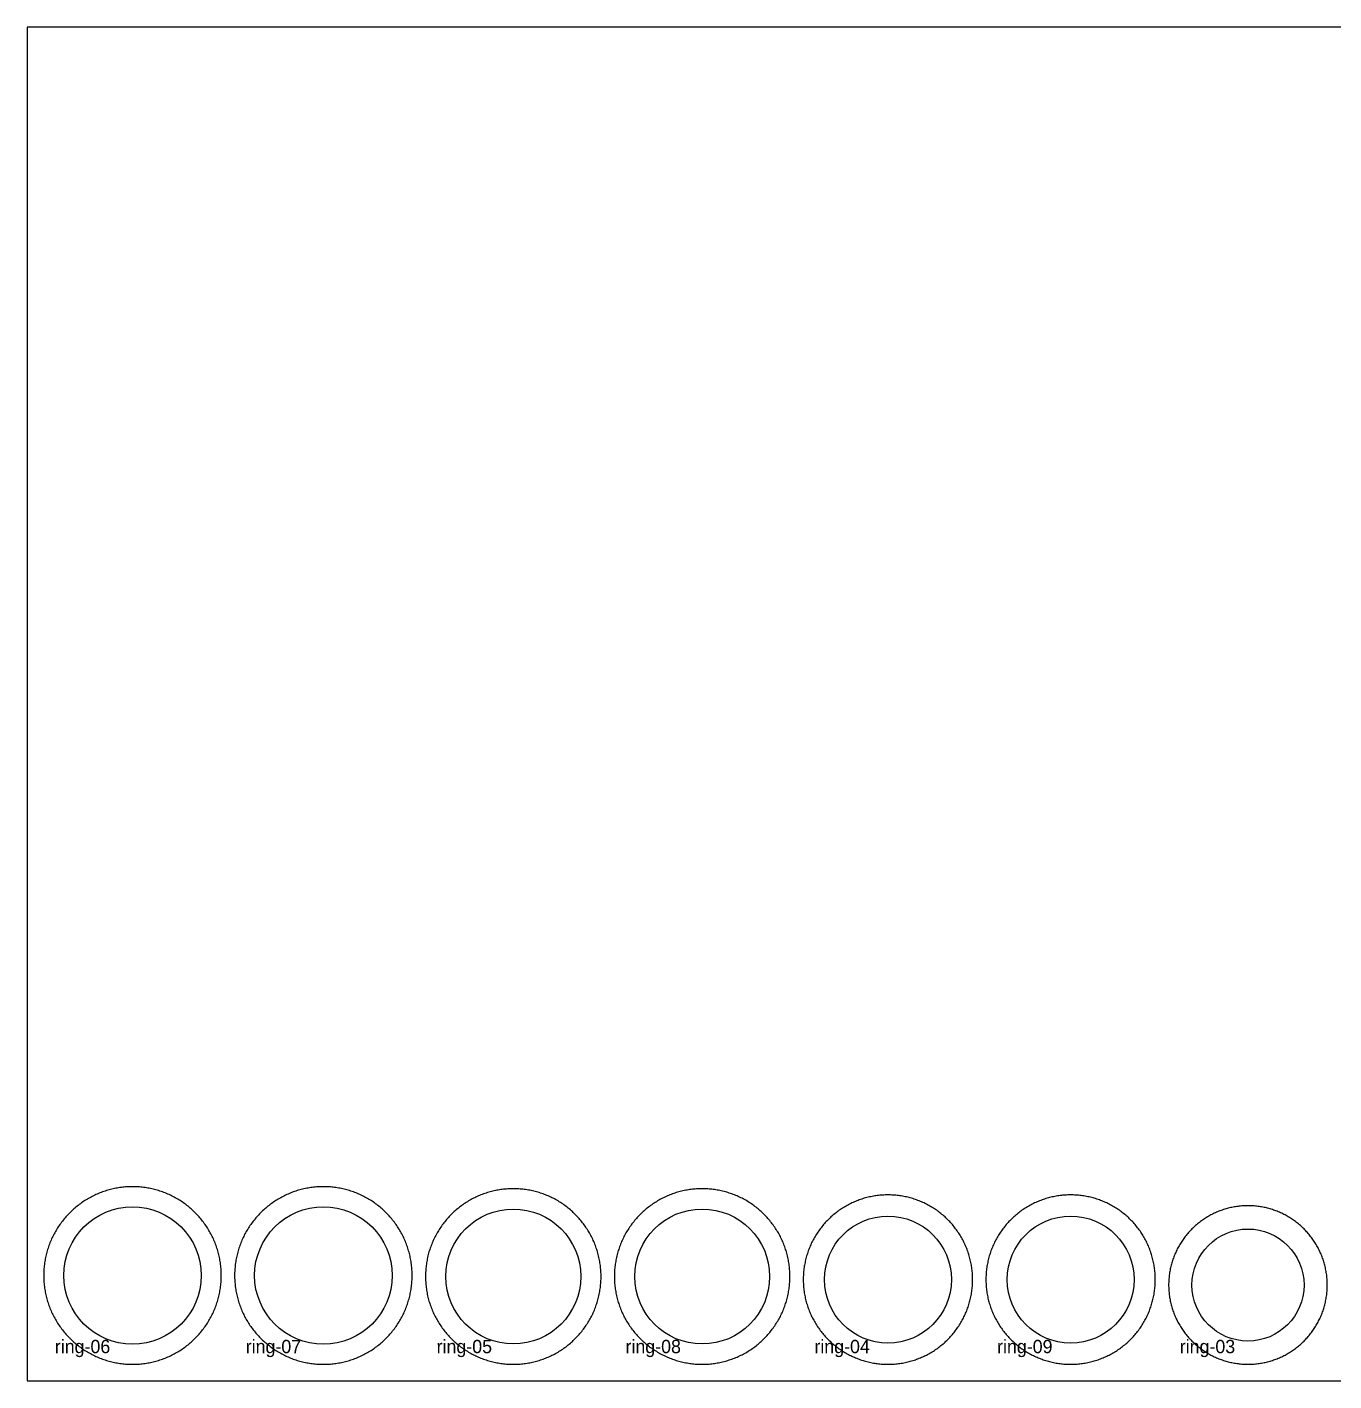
# Model space of a CAD drawing. Header units: millimetres. Extents: x 0 to 2440, y 0 to 1220.
# Drawn here: x 0 to 1178, y 0 to 1220 of the extents above; entities that cross this region are included whole.
import ezdxf

# ---------------------------------------------------------------- set-up
doc = ezdxf.new("R2010")
doc.units = ezdxf.units.MM
doc.layers.add('CUT_INSIDE', color=5, linetype='Continuous')
doc.layers.add('CUT_OUTSIDE', color=1, linetype='Continuous')

msp = doc.modelspace()

# ---------------------------------------------------------------- linework, layer by layer
at = {"layer": 'CUT_INSIDE'}
for centre, radius in [((95, 95), 62), ((267, 95), 62), ((438.1, 94.1), 60.8), ((608.3, 94.1), 60.8), ((775.7, 91.3), 57.2), ((940.3, 91.3), 57.2), ((1100.1, 86.4), 50.5)]:
    msp.add_circle(centre, radius, dxfattribs=at)
at = {"layer": 'CUT_OUTSIDE'}
for points in [[(175, 95), (175, 96.3), (175, 97.5), (174.9, 98.8), (174.8, 100), (174.8, 101.3), (174.6, 102.5), (174.5, 103.8), (174.4, 105), (174.2, 106.3), (174, 107.5), (173.8, 108.8), (173.6, 110), (173.3, 111.2), (173.1, 112.5), (172.8, 113.7), (172.5, 114.9), (172.2, 116.1), (171.8, 117.3), (171.5, 118.5), (171.1, 119.7), (170.7, 120.9), (170.3, 122.1), (169.8, 123.3), (169.4, 124.4), (168.9, 125.6), (168.4, 126.8), (167.9, 127.9), (167.4, 129.1), (166.8, 130.2), (166.3, 131.3), (165.7, 132.4), (165.1, 133.5), (164.5, 134.6), (163.9, 135.7), (163.2, 136.8), (162.5, 137.9), (161.9, 138.9), (161.2, 140), (160.5, 141), (159.7, 142), (159, 143), (158.2, 144), (157.4, 145), (156.6, 146), (155.8, 147), (155, 147.9), (154.2, 148.8), (153.3, 149.8), (152.5, 150.7), (151.6, 151.6), (150.7, 152.5), (149.8, 153.3), (148.8, 154.2), (147.9, 155), (147, 155.8), (146, 156.6), (145, 157.4), (144, 158.2), (143, 159), (142, 159.7), (141, 160.5), (140, 161.2), (138.9, 161.9), (137.9, 162.5), (136.8, 163.2), (135.7, 163.9), (134.6, 164.5), (133.5, 165.1), (132.4, 165.7), (131.3, 166.3), (130.2, 166.8), (129.1, 167.4), (127.9, 167.9), (126.8, 168.4), (125.6, 168.9), (124.4, 169.4), (123.3, 169.8), (122.1, 170.3), (120.9, 170.7), (119.7, 171.1), (118.5, 171.5), (117.3, 171.8), (116.1, 172.2), (114.9, 172.5), (113.7, 172.8), (112.5, 173.1), (111.2, 173.3), (110, 173.6), (108.8, 173.8), (107.5, 174), (106.3, 174.2), (105, 174.4), (103.8, 174.5), (102.5, 174.6), (101.3, 174.8), (100, 174.8), (98.8, 174.9), (97.5, 175), (96.3, 175), (95, 175), (93.7, 175), (92.5, 175), (91.2, 174.9), (90, 174.8), (88.7, 174.8), (87.5, 174.6), (86.2, 174.5), (85, 174.4), (83.7, 174.2), (82.5, 174), (81.2, 173.8), (80, 173.6), (78.8, 173.3), (77.5, 173.1), (76.3, 172.8), (75.1, 172.5), (73.9, 172.2), (72.7, 171.8), (71.5, 171.5), (70.3, 171.1), (69.1, 170.7), (67.9, 170.3), (66.7, 169.8), (65.6, 169.4), (64.4, 168.9), (63.2, 168.4), (62.1, 167.9), (60.9, 167.4), (59.8, 166.8), (58.7, 166.3), (57.6, 165.7), (56.5, 165.1), (55.4, 164.5), (54.3, 163.9), (53.2, 163.2), (52.1, 162.5), (51.1, 161.9), (50, 161.2), (49, 160.5), (48, 159.7), (47, 159), (46, 158.2), (45, 157.4), (44, 156.6), (43, 155.8), (42.1, 155), (41.2, 154.2), (40.2, 153.3), (39.3, 152.5), (38.4, 151.6), (37.5, 150.7), (36.7, 149.8), (35.8, 148.8), (35, 147.9), (34.2, 147), (33.4, 146), (32.6, 145), (31.8, 144), (31, 143), (30.3, 142), (29.5, 141), (28.8, 140), (28.1, 138.9), (27.5, 137.9), (26.8, 136.8), (26.1, 135.7), (25.5, 134.6), (24.9, 133.5), (24.3, 132.4), (23.7, 131.3), (23.2, 130.2), (22.6, 129.1), (22.1, 127.9), (21.6, 126.8), (21.1, 125.6), (20.6, 124.4), (20.2, 123.3), (19.7, 122.1), (19.3, 120.9), (18.9, 119.7), (18.5, 118.5), (18.2, 117.3), (17.8, 116.1), (17.5, 114.9), (17.2, 113.7), (16.9, 112.5), (16.7, 111.2), (16.4, 110), (16.2, 108.8), (16, 107.5), (15.8, 106.3), (15.6, 105), (15.5, 103.8), (15.4, 102.5), (15.2, 101.3), (15.2, 100), (15.1, 98.8), (15, 97.5), (15, 96.3), (15, 95), (15, 93.7), (15, 92.5), (15.1, 91.2), (15.2, 90), (15.2, 88.7), (15.4, 87.5), (15.5, 86.2), (15.6, 85), (15.8, 83.7), (16, 82.5), (16.2, 81.2), (16.4, 80), (16.7, 78.8), (16.9, 77.5), (17.2, 76.3), (17.5, 75.1), (17.8, 73.9), (18.2, 72.7), (18.5, 71.5), (18.9, 70.3), (19.3, 69.1), (19.7, 67.9), (20.2, 66.7), (20.6, 65.6), (21.1, 64.4), (21.6, 63.2), (22.1, 62.1), (22.6, 60.9), (23.2, 59.8), (23.7, 58.7), (24.3, 57.6), (24.9, 56.5), (25.5, 55.4), (26.1, 54.3), (26.8, 53.2), (27.5, 52.1), (28.1, 51.1), (28.8, 50), (29.5, 49), (30.3, 48), (31, 47), (31.8, 46), (32.6, 45), (33.4, 44), (34.2, 43), (35, 42.1), (35.8, 41.2), (36.7, 40.2), (37.5, 39.3), (38.4, 38.4), (39.3, 37.5), (40.2, 36.7), (41.2, 35.8), (42.1, 35), (43, 34.2), (44, 33.4), (45, 32.6), (46, 31.8), (47, 31), (48, 30.3), (49, 29.5), (50, 28.8), (51.1, 28.1), (52.1, 27.5), (53.2, 26.8), (54.3, 26.1), (55.4, 25.5), (56.5, 24.9), (57.6, 24.3), (58.7, 23.7), (59.8, 23.2), (60.9, 22.6), (62.1, 22.1), (63.2, 21.6), (64.4, 21.1), (65.6, 20.6), (66.7, 20.2), (67.9, 19.7), (69.1, 19.3), (70.3, 18.9), (71.5, 18.5), (72.7, 18.2), (73.9, 17.8), (75.1, 17.5), (76.3, 17.2), (77.5, 16.9), (78.8, 16.7), (80, 16.4), (81.2, 16.2), (82.5, 16), (83.7, 15.8), (85, 15.6), (86.2, 15.5), (87.5, 15.4), (88.7, 15.2), (90, 15.2), (91.2, 15.1), (92.5, 15), (93.7, 15), (95, 15), (96.3, 15), (97.5, 15), (98.8, 15.1), (100, 15.2), (101.3, 15.2), (102.5, 15.4), (103.8, 15.5), (105, 15.6), (106.3, 15.8), (107.5, 16), (108.8, 16.2), (110, 16.4), (111.2, 16.7), (112.5, 16.9), (113.7, 17.2), (114.9, 17.5), (116.1, 17.8), (117.3, 18.2), (118.5, 18.5), (119.7, 18.9), (120.9, 19.3), (122.1, 19.7), (123.3, 20.2), (124.4, 20.6), (125.6, 21.1), (126.8, 21.6), (127.9, 22.1), (129.1, 22.6), (130.2, 23.2), (131.3, 23.7), (132.4, 24.3), (133.5, 24.9), (134.6, 25.5), (135.7, 26.1), (136.8, 26.8), (137.9, 27.5), (138.9, 28.1), (140, 28.8), (141, 29.5), (142, 30.3), (143, 31), (144, 31.8), (145, 32.6), (146, 33.4), (147, 34.2), (147.9, 35), (148.8, 35.8), (149.8, 36.7), (150.7, 37.5), (151.6, 38.4), (152.5, 39.3), (153.3, 40.2), (154.2, 41.2), (155, 42.1), (155.8, 43), (156.6, 44), (157.4, 45), (158.2, 46), (159, 47), (159.7, 48), (160.5, 49), (161.2, 50), (161.9, 51.1), (162.5, 52.1), (163.2, 53.2), (163.9, 54.3), (164.5, 55.4), (165.1, 56.5), (165.7, 57.6), (166.3, 58.7), (166.8, 59.8), (167.4, 60.9), (167.9, 62.1), (168.4, 63.2), (168.9, 64.4), (169.4, 65.6), (169.8, 66.7), (170.3, 67.9), (170.7, 69.1), (171.1, 70.3), (171.5, 71.5), (171.8, 72.7), (172.2, 73.9), (172.5, 75.1), (172.8, 76.3), (173.1, 77.5), (173.3, 78.8), (173.6, 80), (173.8, 81.2), (174, 82.5), (174.2, 83.7), (174.4, 85), (174.5, 86.2), (174.6, 87.5), (174.8, 88.7), (174.8, 90), (174.9, 91.2), (175, 92.5), (175, 93.7), (175, 95)], [(347, 95), (347, 96.3), (347, 97.5), (346.9, 98.8), (346.8, 100), (346.8, 101.3), (346.6, 102.5), (346.5, 103.8), (346.4, 105), (346.2, 106.3), (346, 107.5), (345.8, 108.8), (345.6, 110), (345.3, 111.2), (345.1, 112.5), (344.8, 113.7), (344.5, 114.9), (344.2, 116.1), (343.8, 117.3), (343.5, 118.5), (343.1, 119.7), (342.7, 120.9), (342.3, 122.1), (341.8, 123.3), (341.4, 124.4), (340.9, 125.6), (340.4, 126.8), (339.9, 127.9), (339.4, 129.1), (338.8, 130.2), (338.3, 131.3), (337.7, 132.4), (337.1, 133.5), (336.5, 134.6), (335.9, 135.7), (335.2, 136.8), (334.5, 137.9), (333.9, 138.9), (333.2, 140), (332.5, 141), (331.7, 142), (331, 143), (330.2, 144), (329.4, 145), (328.6, 146), (327.8, 147), (327, 147.9), (326.2, 148.8), (325.3, 149.8), (324.5, 150.7), (323.6, 151.6), (322.7, 152.5), (321.8, 153.3), (320.8, 154.2), (319.9, 155), (319, 155.8), (318, 156.6), (317, 157.4), (316, 158.2), (315, 159), (314, 159.7), (313, 160.5), (312, 161.2), (310.9, 161.9), (309.9, 162.5), (308.8, 163.2), (307.7, 163.9), (306.6, 164.5), (305.5, 165.1), (304.4, 165.7), (303.3, 166.3), (302.2, 166.8), (301.1, 167.4), (299.9, 167.9), (298.8, 168.4), (297.6, 168.9), (296.4, 169.4), (295.3, 169.8), (294.1, 170.3), (292.9, 170.7), (291.7, 171.1), (290.5, 171.5), (289.3, 171.8), (288.1, 172.2), (286.9, 172.5), (285.7, 172.8), (284.5, 173.1), (283.2, 173.3), (282, 173.6), (280.8, 173.8), (279.5, 174), (278.3, 174.2), (277, 174.4), (275.8, 174.5), (274.5, 174.6), (273.3, 174.8), (272, 174.8), (270.8, 174.9), (269.5, 175), (268.3, 175), (267, 175), (265.7, 175), (264.5, 175), (263.2, 174.9), (262, 174.8), (260.7, 174.8), (259.5, 174.6), (258.2, 174.5), (257, 174.4), (255.7, 174.2), (254.5, 174), (253.2, 173.8), (252, 173.6), (250.8, 173.3), (249.5, 173.1), (248.3, 172.8), (247.1, 172.5), (245.9, 172.2), (244.7, 171.8), (243.5, 171.5), (242.3, 171.1), (241.1, 170.7), (239.9, 170.3), (238.7, 169.8), (237.6, 169.4), (236.4, 168.9), (235.2, 168.4), (234.1, 167.9), (232.9, 167.4), (231.8, 166.8), (230.7, 166.3), (229.6, 165.7), (228.5, 165.1), (227.4, 164.5), (226.3, 163.9), (225.2, 163.2), (224.1, 162.5), (223.1, 161.9), (222, 161.2), (221, 160.5), (220, 159.7), (219, 159), (218, 158.2), (217, 157.4), (216, 156.6), (215, 155.8), (214.1, 155), (213.2, 154.2), (212.2, 153.3), (211.3, 152.5), (210.4, 151.6), (209.5, 150.7), (208.7, 149.8), (207.8, 148.8), (207, 147.9), (206.2, 147), (205.4, 146), (204.6, 145), (203.8, 144), (203, 143), (202.3, 142), (201.5, 141), (200.8, 140), (200.1, 138.9), (199.5, 137.9), (198.8, 136.8), (198.1, 135.7), (197.5, 134.6), (196.9, 133.5), (196.3, 132.4), (195.7, 131.3), (195.2, 130.2), (194.6, 129.1), (194.1, 127.9), (193.6, 126.8), (193.1, 125.6), (192.6, 124.4), (192.2, 123.3), (191.7, 122.1), (191.3, 120.9), (190.9, 119.7), (190.5, 118.5), (190.2, 117.3), (189.8, 116.1), (189.5, 114.9), (189.2, 113.7), (188.9, 112.5), (188.7, 111.2), (188.4, 110), (188.2, 108.8), (188, 107.5), (187.8, 106.3), (187.6, 105), (187.5, 103.8), (187.4, 102.5), (187.2, 101.3), (187.2, 100), (187.1, 98.8), (187, 97.5), (187, 96.3), (187, 95), (187, 93.7), (187, 92.5), (187.1, 91.2), (187.2, 90), (187.2, 88.7), (187.4, 87.5), (187.5, 86.2), (187.6, 85), (187.8, 83.7), (188, 82.5), (188.2, 81.2), (188.4, 80), (188.7, 78.8), (188.9, 77.5), (189.2, 76.3), (189.5, 75.1), (189.8, 73.9), (190.2, 72.7), (190.5, 71.5), (190.9, 70.3), (191.3, 69.1), (191.7, 67.9), (192.2, 66.7), (192.6, 65.6), (193.1, 64.4), (193.6, 63.2), (194.1, 62.1), (194.6, 60.9), (195.2, 59.8), (195.7, 58.7), (196.3, 57.6), (196.9, 56.5), (197.5, 55.4), (198.1, 54.3), (198.8, 53.2), (199.5, 52.1), (200.1, 51.1), (200.8, 50), (201.5, 49), (202.3, 48), (203, 47), (203.8, 46), (204.6, 45), (205.4, 44), (206.2, 43), (207, 42.1), (207.8, 41.2), (208.7, 40.2), (209.5, 39.3), (210.4, 38.4), (211.3, 37.5), (212.2, 36.7), (213.2, 35.8), (214.1, 35), (215, 34.2), (216, 33.4), (217, 32.6), (218, 31.8), (219, 31), (220, 30.3), (221, 29.5), (222, 28.8), (223.1, 28.1), (224.1, 27.5), (225.2, 26.8), (226.3, 26.1), (227.4, 25.5), (228.5, 24.9), (229.6, 24.3), (230.7, 23.7), (231.8, 23.2), (232.9, 22.6), (234.1, 22.1), (235.2, 21.6), (236.4, 21.1), (237.6, 20.6), (238.7, 20.2), (239.9, 19.7), (241.1, 19.3), (242.3, 18.9), (243.5, 18.5), (244.7, 18.2), (245.9, 17.8), (247.1, 17.5), (248.3, 17.2), (249.5, 16.9), (250.8, 16.7), (252, 16.4), (253.2, 16.2), (254.5, 16), (255.7, 15.8), (257, 15.6), (258.2, 15.5), (259.5, 15.4), (260.7, 15.2), (262, 15.2), (263.2, 15.1), (264.5, 15), (265.7, 15), (267, 15), (268.3, 15), (269.5, 15), (270.8, 15.1), (272, 15.2), (273.3, 15.2), (274.5, 15.4), (275.8, 15.5), (277, 15.6), (278.3, 15.8), (279.5, 16), (280.8, 16.2), (282, 16.4), (283.2, 16.7), (284.5, 16.9), (285.7, 17.2), (286.9, 17.5), (288.1, 17.8), (289.3, 18.2), (290.5, 18.5), (291.7, 18.9), (292.9, 19.3), (294.1, 19.7), (295.3, 20.2), (296.4, 20.6), (297.6, 21.1), (298.8, 21.6), (299.9, 22.1), (301.1, 22.6), (302.2, 23.2), (303.3, 23.7), (304.4, 24.3), (305.5, 24.9), (306.6, 25.5), (307.7, 26.1), (308.8, 26.8), (309.9, 27.5), (310.9, 28.1), (312, 28.8), (313, 29.5), (314, 30.3), (315, 31), (316, 31.8), (317, 32.6), (318, 33.4), (319, 34.2), (319.9, 35), (320.8, 35.8), (321.8, 36.7), (322.7, 37.5), (323.6, 38.4), (324.5, 39.3), (325.3, 40.2), (326.2, 41.2), (327, 42.1), (327.8, 43), (328.6, 44), (329.4, 45), (330.2, 46), (331, 47), (331.7, 48), (332.5, 49), (333.2, 50), (333.9, 51.1), (334.5, 52.1), (335.2, 53.2), (335.9, 54.3), (336.5, 55.4), (337.1, 56.5), (337.7, 57.6), (338.3, 58.7), (338.8, 59.8), (339.4, 60.9), (339.9, 62.1), (340.4, 63.2), (340.9, 64.4), (341.4, 65.6), (341.8, 66.7), (342.3, 67.9), (342.7, 69.1), (343.1, 70.3), (343.5, 71.5), (343.8, 72.7), (344.2, 73.9), (344.5, 75.1), (344.8, 76.3), (345.1, 77.5), (345.3, 78.8), (345.6, 80), (345.8, 81.2), (346, 82.5), (346.2, 83.7), (346.4, 85), (346.5, 86.2), (346.6, 87.5), (346.8, 88.7), (346.8, 90), (346.9, 91.2), (347, 92.5), (347, 93.7), (347, 95)], [(517.2, 94.1), (517.2, 95.3), (517.2, 96.6), (517.1, 97.8), (517, 99.1), (516.9, 100.3), (516.8, 101.5), (516.7, 102.8), (516.6, 104), (516.4, 105.2), (516.2, 106.5), (516, 107.7), (515.8, 108.9), (515.5, 110.1), (515.3, 111.3), (515, 112.6), (514.7, 113.8), (514.4, 115), (514, 116.2), (513.7, 117.4), (513.3, 118.5), (512.9, 119.7), (512.5, 120.9), (512.1, 122.1), (511.6, 123.2), (511.2, 124.4), (510.7, 125.5), (510.2, 126.6), (509.7, 127.8), (509.1, 128.9), (508.6, 130), (508, 131.1), (507.4, 132.2), (506.8, 133.3), (506.2, 134.4), (505.5, 135.4), (504.9, 136.5), (504.2, 137.5), (503.5, 138.6), (502.8, 139.6), (502.1, 140.6), (501.3, 141.6), (500.6, 142.6), (499.8, 143.5), (499, 144.5), (498.2, 145.5), (497.4, 146.4), (496.6, 147.3), (495.8, 148.2), (494.9, 149.1), (494, 150), (493.1, 150.9), (492.2, 151.8), (491.3, 152.6), (490.4, 153.4), (489.5, 154.2), (488.5, 155), (487.5, 155.8), (486.6, 156.6), (485.6, 157.3), (484.6, 158.1), (483.6, 158.8), (482.6, 159.5), (481.5, 160.2), (480.5, 160.9), (479.4, 161.5), (478.4, 162.2), (477.3, 162.8), (476.2, 163.4), (475.1, 164), (474, 164.6), (472.9, 165.1), (471.8, 165.7), (470.6, 166.2), (469.5, 166.7), (468.4, 167.2), (467.2, 167.6), (466.1, 168.1), (464.9, 168.5), (463.7, 168.9), (462.5, 169.3), (461.4, 169.7), (460.2, 170), (459, 170.4), (457.8, 170.7), (456.6, 171), (455.3, 171.3), (454.1, 171.5), (452.9, 171.8), (451.7, 172), (450.5, 172.2), (449.2, 172.4), (448, 172.6), (446.8, 172.7), (445.5, 172.8), (444.3, 172.9), (443.1, 173), (441.8, 173.1), (440.6, 173.2), (439.3, 173.2), (438.1, 173.2), (436.9, 173.2), (435.6, 173.2), (434.4, 173.1), (433.1, 173), (431.9, 172.9), (430.7, 172.8), (429.4, 172.7), (428.2, 172.6), (427, 172.4), (425.7, 172.2), (424.5, 172), (423.3, 171.8), (422.1, 171.5), (420.8, 171.3), (419.6, 171), (418.4, 170.7), (417.2, 170.4), (416, 170), (414.8, 169.7), (413.7, 169.3), (412.5, 168.9), (411.3, 168.5), (410.1, 168.1), (409, 167.6), (407.8, 167.2), (406.7, 166.7), (405.5, 166.2), (404.4, 165.7), (403.3, 165.1), (402.2, 164.6), (401.1, 164), (400, 163.4), (398.9, 162.8), (397.8, 162.2), (396.8, 161.5), (395.7, 160.9), (394.7, 160.2), (393.6, 159.5), (392.6, 158.8), (391.6, 158.1), (390.6, 157.3), (389.6, 156.6), (388.6, 155.8), (387.7, 155), (386.7, 154.2), (385.8, 153.4), (384.9, 152.6), (384, 151.8), (383.1, 150.9), (382.2, 150), (381.3, 149.1), (380.4, 148.2), (379.6, 147.3), (378.8, 146.4), (378, 145.5), (377.2, 144.5), (376.4, 143.5), (375.6, 142.6), (374.8, 141.6), (374.1, 140.6), (373.4, 139.6), (372.7, 138.6), (372, 137.5), (371.3, 136.5), (370.7, 135.4), (370, 134.4), (369.4, 133.3), (368.8, 132.2), (368.2, 131.1), (367.6, 130), (367.1, 128.9), (366.5, 127.8), (366, 126.6), (365.5, 125.5), (365, 124.4), (364.6, 123.2), (364.1, 122.1), (363.7, 120.9), (363.3, 119.7), (362.9, 118.5), (362.5, 117.4), (362.1, 116.2), (361.8, 115), (361.5, 113.8), (361.2, 112.6), (360.9, 111.3), (360.6, 110.1), (360.4, 108.9), (360.2, 107.7), (360, 106.5), (359.8, 105.2), (359.6, 104), (359.5, 102.8), (359.4, 101.5), (359.2, 100.3), (359.2, 99.1), (359.1, 97.8), (359, 96.6), (359, 95.3), (359, 94.1), (359, 92.9), (359, 91.6), (359.1, 90.4), (359.2, 89.1), (359.2, 87.9), (359.4, 86.7), (359.5, 85.4), (359.6, 84.2), (359.8, 83), (360, 81.7), (360.2, 80.5), (360.4, 79.3), (360.6, 78.1), (360.9, 76.8), (361.2, 75.6), (361.5, 74.4), (361.8, 73.2), (362.1, 72), (362.5, 70.8), (362.9, 69.7), (363.3, 68.5), (363.7, 67.3), (364.1, 66.1), (364.6, 65), (365, 63.8), (365.5, 62.7), (366, 61.5), (366.5, 60.4), (367.1, 59.3), (367.6, 58.2), (368.2, 57.1), (368.8, 56), (369.4, 54.9), (370, 53.8), (370.7, 52.8), (371.3, 51.7), (372, 50.7), (372.7, 49.6), (373.4, 48.6), (374.1, 47.6), (374.8, 46.6), (375.6, 45.6), (376.4, 44.6), (377.2, 43.7), (378, 42.7), (378.8, 41.8), (379.6, 40.9), (380.4, 40), (381.3, 39.1), (382.2, 38.2), (383.1, 37.3), (384, 36.4), (384.9, 35.6), (385.8, 34.8), (386.7, 34), (387.7, 33.2), (388.6, 32.4), (389.6, 31.6), (390.6, 30.8), (391.6, 30.1), (392.6, 29.4), (393.6, 28.7), (394.7, 28), (395.7, 27.3), (396.8, 26.7), (397.8, 26), (398.9, 25.4), (400, 24.8), (401.1, 24.2), (402.2, 23.6), (403.3, 23.1), (404.4, 22.5), (405.5, 22), (406.7, 21.5), (407.8, 21), (409, 20.6), (410.1, 20.1), (411.3, 19.7), (412.5, 19.3), (413.7, 18.9), (414.8, 18.5), (416, 18.1), (417.2, 17.8), (418.4, 17.5), (419.6, 17.2), (420.8, 16.9), (422.1, 16.6), (423.3, 16.4), (424.5, 16.2), (425.7, 16), (427, 15.8), (428.2, 15.6), (429.4, 15.5), (430.7, 15.4), (431.9, 15.2), (433.1, 15.2), (434.4, 15.1), (435.6, 15), (436.9, 15), (438.1, 15), (439.3, 15), (440.6, 15), (441.8, 15.1), (443.1, 15.2), (444.3, 15.2), (445.5, 15.4), (446.8, 15.5), (448, 15.6), (449.2, 15.8), (450.5, 16), (451.7, 16.2), (452.9, 16.4), (454.1, 16.6), (455.3, 16.9), (456.6, 17.2), (457.8, 17.5), (459, 17.8), (460.2, 18.1), (461.4, 18.5), (462.5, 18.9), (463.7, 19.3), (464.9, 19.7), (466.1, 20.1), (467.2, 20.6), (468.4, 21), (469.5, 21.5), (470.6, 22), (471.8, 22.5), (472.9, 23.1), (474, 23.6), (475.1, 24.2), (476.2, 24.8), (477.3, 25.4), (478.4, 26), (479.4, 26.7), (480.5, 27.3), (481.5, 28), (482.6, 28.7), (483.6, 29.4), (484.6, 30.1), (485.6, 30.8), (486.6, 31.6), (487.5, 32.4), (488.5, 33.2), (489.5, 34), (490.4, 34.8), (491.3, 35.6), (492.2, 36.4), (493.1, 37.3), (494, 38.2), (494.9, 39.1), (495.8, 40), (496.6, 40.9), (497.4, 41.8), (498.2, 42.7), (499, 43.7), (499.8, 44.6), (500.6, 45.6), (501.3, 46.6), (502.1, 47.6), (502.8, 48.6), (503.5, 49.6), (504.2, 50.7), (504.9, 51.7), (505.5, 52.8), (506.2, 53.8), (506.8, 54.9), (507.4, 56), (508, 57.1), (508.6, 58.2), (509.1, 59.3), (509.7, 60.4), (510.2, 61.5), (510.7, 62.7), (511.2, 63.8), (511.6, 65), (512.1, 66.1), (512.5, 67.3), (512.9, 68.5), (513.3, 69.7), (513.7, 70.8), (514, 72), (514.4, 73.2), (514.7, 74.4), (515, 75.6), (515.3, 76.8), (515.5, 78.1), (515.8, 79.3), (516, 80.5), (516.2, 81.7), (516.4, 83), (516.6, 84.2), (516.7, 85.4), (516.8, 86.7), (516.9, 87.9), (517, 89.1), (517.1, 90.4), (517.2, 91.6), (517.2, 92.9), (517.2, 94.1)], [(687.4, 94.1), (687.4, 95.3), (687.3, 96.6), (687.3, 97.8), (687.2, 99.1), (687.1, 100.3), (687, 101.5), (686.9, 102.8), (686.8, 104), (686.6, 105.2), (686.4, 106.5), (686.2, 107.7), (686, 108.9), (685.7, 110.1), (685.5, 111.3), (685.2, 112.6), (684.9, 113.8), (684.6, 115), (684.2, 116.2), (683.9, 117.4), (683.5, 118.5), (683.1, 119.7), (682.7, 120.9), (682.3, 122.1), (681.8, 123.2), (681.4, 124.4), (680.9, 125.5), (680.4, 126.6), (679.9, 127.8), (679.3, 128.9), (678.8, 130), (678.2, 131.1), (677.6, 132.2), (677, 133.3), (676.4, 134.4), (675.7, 135.4), (675.1, 136.5), (674.4, 137.5), (673.7, 138.6), (673, 139.6), (672.3, 140.6), (671.5, 141.6), (670.8, 142.6), (670, 143.5), (669.2, 144.5), (668.4, 145.5), (667.6, 146.4), (666.8, 147.3), (665.9, 148.2), (665.1, 149.1), (664.2, 150), (663.3, 150.9), (662.4, 151.8), (661.5, 152.6), (660.6, 153.4), (659.7, 154.2), (658.7, 155), (657.7, 155.8), (656.8, 156.6), (655.8, 157.3), (654.8, 158.1), (653.8, 158.8), (652.7, 159.5), (651.7, 160.2), (650.7, 160.9), (649.6, 161.5), (648.5, 162.2), (647.5, 162.8), (646.4, 163.4), (645.3, 164), (644.2, 164.6), (643.1, 165.1), (642, 165.7), (640.8, 166.2), (639.7, 166.7), (638.6, 167.2), (637.4, 167.6), (636.2, 168.1), (635.1, 168.5), (633.9, 168.9), (632.7, 169.3), (631.5, 169.7), (630.4, 170), (629.2, 170.4), (628, 170.7), (626.7, 171), (625.5, 171.3), (624.3, 171.5), (623.1, 171.8), (621.9, 172), (620.7, 172.2), (619.4, 172.4), (618.2, 172.6), (617, 172.7), (615.7, 172.8), (614.5, 172.9), (613.3, 173), (612, 173.1), (610.8, 173.2), (609.5, 173.2), (608.3, 173.2), (607, 173.2), (605.8, 173.2), (604.6, 173.1), (603.3, 173), (602.1, 172.9), (600.8, 172.8), (599.6, 172.7), (598.4, 172.6), (597.1, 172.4), (595.9, 172.2), (594.7, 172), (593.5, 171.8), (592.2, 171.5), (591, 171.3), (589.8, 171), (588.6, 170.7), (587.4, 170.4), (586.2, 170), (585, 169.7), (583.8, 169.3), (582.7, 168.9), (581.5, 168.5), (580.3, 168.1), (579.2, 167.6), (578, 167.2), (576.9, 166.7), (575.7, 166.2), (574.6, 165.7), (573.5, 165.1), (572.4, 164.6), (571.3, 164), (570.2, 163.4), (569.1, 162.8), (568, 162.2), (567, 161.5), (565.9, 160.9), (564.9, 160.2), (563.8, 159.5), (562.8, 158.8), (561.8, 158.1), (560.8, 157.3), (559.8, 156.6), (558.8, 155.8), (557.9, 155), (556.9, 154.2), (556, 153.4), (555.1, 152.6), (554.1, 151.8), (553.2, 150.9), (552.4, 150), (551.5, 149.1), (550.6, 148.2), (549.8, 147.3), (549, 146.4), (548.1, 145.5), (547.3, 144.5), (546.6, 143.5), (545.8, 142.6), (545, 141.6), (544.3, 140.6), (543.6, 139.6), (542.9, 138.6), (542.2, 137.5), (541.5, 136.5), (540.8, 135.4), (540.2, 134.4), (539.6, 133.3), (539, 132.2), (538.4, 131.1), (537.8, 130), (537.3, 128.9), (536.7, 127.8), (536.2, 126.6), (535.7, 125.5), (535.2, 124.4), (534.7, 123.2), (534.3, 122.1), (533.9, 120.9), (533.5, 119.7), (533.1, 118.5), (532.7, 117.4), (532.3, 116.2), (532, 115), (531.7, 113.8), (531.4, 112.6), (531.1, 111.3), (530.8, 110.1), (530.6, 108.9), (530.4, 107.7), (530.2, 106.5), (530, 105.2), (529.8, 104), (529.7, 102.8), (529.5, 101.5), (529.4, 100.3), (529.3, 99.1), (529.3, 97.8), (529.2, 96.6), (529.2, 95.3), (529.2, 94.1), (529.2, 92.9), (529.2, 91.6), (529.3, 90.4), (529.3, 89.1), (529.4, 87.9), (529.5, 86.7), (529.7, 85.4), (529.8, 84.2), (530, 83), (530.2, 81.7), (530.4, 80.5), (530.6, 79.3), (530.8, 78.1), (531.1, 76.8), (531.4, 75.6), (531.7, 74.4), (532, 73.2), (532.3, 72), (532.7, 70.8), (533.1, 69.7), (533.5, 68.5), (533.9, 67.3), (534.3, 66.1), (534.7, 65), (535.2, 63.8), (535.7, 62.7), (536.2, 61.5), (536.7, 60.4), (537.3, 59.3), (537.8, 58.2), (538.4, 57.1), (539, 56), (539.6, 54.9), (540.2, 53.8), (540.8, 52.8), (541.5, 51.7), (542.2, 50.7), (542.9, 49.6), (543.6, 48.6), (544.3, 47.6), (545, 46.6), (545.8, 45.6), (546.6, 44.6), (547.3, 43.7), (548.1, 42.7), (549, 41.8), (549.8, 40.9), (550.6, 40), (551.5, 39.1), (552.4, 38.2), (553.2, 37.3), (554.1, 36.4), (555.1, 35.6), (556, 34.8), (556.9, 34), (557.9, 33.2), (558.8, 32.4), (559.8, 31.6), (560.8, 30.8), (561.8, 30.1), (562.8, 29.4), (563.8, 28.7), (564.9, 28), (565.9, 27.3), (567, 26.7), (568, 26), (569.1, 25.4), (570.2, 24.8), (571.3, 24.2), (572.4, 23.6), (573.5, 23.1), (574.6, 22.5), (575.7, 22), (576.9, 21.5), (578, 21), (579.2, 20.6), (580.3, 20.1), (581.5, 19.7), (582.7, 19.3), (583.8, 18.9), (585, 18.5), (586.2, 18.1), (587.4, 17.8), (588.6, 17.5), (589.8, 17.2), (591, 16.9), (592.2, 16.6), (593.5, 16.4), (594.7, 16.2), (595.9, 16), (597.1, 15.8), (598.4, 15.6), (599.6, 15.5), (600.8, 15.4), (602.1, 15.2), (603.3, 15.2), (604.6, 15.1), (605.8, 15), (607, 15), (608.3, 15), (609.5, 15), (610.8, 15), (612, 15.1), (613.3, 15.2), (614.5, 15.2), (615.7, 15.4), (617, 15.5), (618.2, 15.6), (619.4, 15.8), (620.7, 16), (621.9, 16.2), (623.1, 16.4), (624.3, 16.6), (625.5, 16.9), (626.7, 17.2), (628, 17.5), (629.2, 17.8), (630.4, 18.1), (631.5, 18.5), (632.7, 18.9), (633.9, 19.3), (635.1, 19.7), (636.2, 20.1), (637.4, 20.6), (638.6, 21), (639.7, 21.5), (640.8, 22), (642, 22.5), (643.1, 23.1), (644.2, 23.6), (645.3, 24.2), (646.4, 24.8), (647.5, 25.4), (648.5, 26), (649.6, 26.7), (650.7, 27.3), (651.7, 28), (652.7, 28.7), (653.8, 29.4), (654.8, 30.1), (655.8, 30.8), (656.8, 31.6), (657.7, 32.4), (658.7, 33.2), (659.7, 34), (660.6, 34.8), (661.5, 35.6), (662.4, 36.4), (663.3, 37.3), (664.2, 38.2), (665.1, 39.1), (665.9, 40), (666.8, 40.9), (667.6, 41.8), (668.4, 42.7), (669.2, 43.7), (670, 44.6), (670.8, 45.6), (671.5, 46.6), (672.3, 47.6), (673, 48.6), (673.7, 49.6), (674.4, 50.7), (675.1, 51.7), (675.7, 52.8), (676.4, 53.8), (677, 54.9), (677.6, 56), (678.2, 57.1), (678.8, 58.2), (679.3, 59.3), (679.9, 60.4), (680.4, 61.5), (680.9, 62.7), (681.4, 63.8), (681.8, 65), (682.3, 66.1), (682.7, 67.3), (683.1, 68.5), (683.5, 69.7), (683.9, 70.8), (684.2, 72), (684.6, 73.2), (684.9, 74.4), (685.2, 75.6), (685.5, 76.8), (685.7, 78.1), (686, 79.3), (686.2, 80.5), (686.4, 81.7), (686.6, 83), (686.8, 84.2), (686.9, 85.4), (687, 86.7), (687.1, 87.9), (687.2, 89.1), (687.3, 90.4), (687.3, 91.6), (687.4, 92.9), (687.4, 94.1)], [(852, 91.3), (852, 92.5), (852, 93.7), (851.9, 94.9), (851.9, 96.1), (851.8, 97.3), (851.7, 98.5), (851.5, 99.7), (851.4, 100.9), (851.2, 102.1), (851.1, 103.3), (850.9, 104.4), (850.7, 105.6), (850.4, 106.8), (850.2, 108), (849.9, 109.1), (849.6, 110.3), (849.3, 111.5), (849, 112.6), (848.6, 113.8), (848.3, 114.9), (847.9, 116), (847.5, 117.2), (847.1, 118.3), (846.7, 119.4), (846.2, 120.5), (845.7, 121.6), (845.2, 122.7), (844.7, 123.8), (844.2, 124.9), (843.7, 126), (843.1, 127), (842.6, 128.1), (842, 129.1), (841.4, 130.2), (840.8, 131.2), (840.1, 132.2), (839.5, 133.2), (838.8, 134.2), (838.1, 135.2), (837.4, 136.2), (836.7, 137.1), (836, 138.1), (835.3, 139), (834.5, 140), (833.7, 140.9), (832.9, 141.8), (832.1, 142.7), (831.3, 143.6), (830.5, 144.4), (829.7, 145.3), (828.8, 146.1), (827.9, 146.9), (827.1, 147.8), (826.2, 148.6), (825.3, 149.3), (824.3, 150.1), (823.4, 150.9), (822.5, 151.6), (821.5, 152.3), (820.6, 153.1), (819.6, 153.8), (818.6, 154.4), (817.6, 155.1), (816.6, 155.8), (815.6, 156.4), (814.5, 157), (813.5, 157.6), (812.5, 158.2), (811.4, 158.8), (810.3, 159.3), (809.3, 159.8), (808.2, 160.4), (807.1, 160.9), (806, 161.4), (804.9, 161.8), (803.8, 162.3), (802.7, 162.7), (801.5, 163.1), (800.4, 163.5), (799.3, 163.9), (798.1, 164.3), (797, 164.6), (795.8, 164.9), (794.7, 165.2), (793.5, 165.5), (792.3, 165.8), (791.2, 166), (790, 166.3), (788.8, 166.5), (787.6, 166.7), (786.4, 166.9), (785.3, 167), (784.1, 167.2), (782.9, 167.3), (781.7, 167.4), (780.5, 167.5), (779.3, 167.5), (778.1, 167.6), (776.9, 167.6), (775.7, 167.6), (774.5, 167.6), (773.3, 167.6), (772.1, 167.5), (770.9, 167.5), (769.7, 167.4), (768.5, 167.3), (767.3, 167.2), (766.1, 167), (764.9, 166.9), (763.8, 166.7), (762.6, 166.5), (761.4, 166.3), (760.2, 166), (759, 165.8), (757.9, 165.5), (756.7, 165.2), (755.6, 164.9), (754.4, 164.6), (753.3, 164.3), (752.1, 163.9), (751, 163.5), (749.8, 163.1), (748.7, 162.7), (747.6, 162.3), (746.5, 161.8), (745.4, 161.4), (744.3, 160.9), (743.2, 160.4), (742.1, 159.8), (741, 159.3), (740, 158.8), (738.9, 158.2), (737.9, 157.6), (736.8, 157), (735.8, 156.4), (734.8, 155.8), (733.8, 155.1), (732.8, 154.4), (731.8, 153.8), (730.8, 153.1), (729.9, 152.3), (728.9, 151.6), (728, 150.9), (727, 150.1), (726.1, 149.3), (725.2, 148.6), (724.3, 147.8), (723.5, 146.9), (722.6, 146.1), (721.7, 145.3), (720.9, 144.4), (720.1, 143.6), (719.2, 142.7), (718.4, 141.8), (717.7, 140.9), (716.9, 140), (716.1, 139), (715.4, 138.1), (714.7, 137.1), (714, 136.2), (713.3, 135.2), (712.6, 134.2), (711.9, 133.2), (711.3, 132.2), (710.6, 131.2), (710, 130.2), (709.4, 129.1), (708.8, 128.1), (708.2, 127), (707.7, 126), (707.2, 124.9), (706.6, 123.8), (706.1, 122.7), (705.7, 121.6), (705.2, 120.5), (704.7, 119.4), (704.3, 118.3), (703.9, 117.2), (703.5, 116), (703.1, 114.9), (702.8, 113.8), (702.4, 112.6), (702.1, 111.5), (701.8, 110.3), (701.5, 109.1), (701.2, 108), (701, 106.8), (700.7, 105.6), (700.5, 104.4), (700.3, 103.3), (700.1, 102.1), (700, 100.9), (699.8, 99.7), (699.7, 98.5), (699.6, 97.3), (699.5, 96.1), (699.5, 94.9), (699.4, 93.7), (699.4, 92.5), (699.4, 91.3), (699.4, 90.1), (699.4, 88.9), (699.5, 87.7), (699.5, 86.5), (699.6, 85.3), (699.7, 84.1), (699.8, 82.9), (700, 81.8), (700.1, 80.6), (700.3, 79.4), (700.5, 78.2), (700.7, 77), (701, 75.8), (701.2, 74.7), (701.5, 73.5), (701.8, 72.3), (702.1, 71.2), (702.4, 70), (702.8, 68.9), (703.1, 67.7), (703.5, 66.6), (703.9, 65.5), (704.3, 64.3), (704.7, 63.2), (705.2, 62.1), (705.7, 61), (706.1, 59.9), (706.6, 58.8), (707.2, 57.7), (707.7, 56.7), (708.2, 55.6), (708.8, 54.6), (709.4, 53.5), (710, 52.5), (710.6, 51.4), (711.3, 50.4), (711.9, 49.4), (712.6, 48.4), (713.3, 47.4), (714, 46.5), (714.7, 45.5), (715.4, 44.5), (716.1, 43.6), (716.9, 42.7), (717.7, 41.8), (718.4, 40.8), (719.2, 40), (720.1, 39.1), (720.9, 38.2), (721.7, 37.4), (722.6, 36.5), (723.5, 35.7), (724.3, 34.9), (725.2, 34.1), (726.1, 33.3), (727, 32.5), (728, 31.8), (728.9, 31), (729.9, 30.3), (730.8, 29.6), (731.8, 28.9), (732.8, 28.2), (733.8, 27.5), (734.8, 26.9), (735.8, 26.2), (736.8, 25.6), (737.9, 25), (738.9, 24.4), (740, 23.9), (741, 23.3), (742.1, 22.8), (743.2, 22.3), (744.3, 21.8), (745.4, 21.3), (746.5, 20.8), (747.6, 20.4), (748.7, 19.9), (749.8, 19.5), (751, 19.1), (752.1, 18.7), (753.3, 18.4), (754.4, 18), (755.6, 17.7), (756.7, 17.4), (757.9, 17.1), (759, 16.8), (760.2, 16.6), (761.4, 16.4), (762.6, 16.1), (763.8, 15.9), (764.9, 15.8), (766.1, 15.6), (767.3, 15.5), (768.5, 15.3), (769.7, 15.2), (770.9, 15.2), (772.1, 15.1), (773.3, 15), (774.5, 15), (775.7, 15), (776.9, 15), (778.1, 15), (779.3, 15.1), (780.5, 15.2), (781.7, 15.2), (782.9, 15.3), (784.1, 15.5), (785.3, 15.6), (786.4, 15.8), (787.6, 15.9), (788.8, 16.1), (790, 16.4), (791.2, 16.6), (792.3, 16.8), (793.5, 17.1), (794.7, 17.4), (795.8, 17.7), (797, 18), (798.1, 18.4), (799.3, 18.7), (800.4, 19.1), (801.5, 19.5), (802.7, 19.9), (803.8, 20.4), (804.9, 20.8), (806, 21.3), (807.1, 21.8), (808.2, 22.3), (809.3, 22.8), (810.3, 23.3), (811.4, 23.9), (812.5, 24.4), (813.5, 25), (814.5, 25.6), (815.6, 26.2), (816.6, 26.9), (817.6, 27.5), (818.6, 28.2), (819.6, 28.9), (820.6, 29.6), (821.5, 30.3), (822.5, 31), (823.4, 31.8), (824.3, 32.5), (825.3, 33.3), (826.2, 34.1), (827.1, 34.9), (827.9, 35.7), (828.8, 36.5), (829.7, 37.4), (830.5, 38.2), (831.3, 39.1), (832.1, 40), (832.9, 40.8), (833.7, 41.8), (834.5, 42.7), (835.3, 43.6), (836, 44.5), (836.7, 45.5), (837.4, 46.5), (838.1, 47.4), (838.8, 48.4), (839.5, 49.4), (840.1, 50.4), (840.8, 51.4), (841.4, 52.5), (842, 53.5), (842.6, 54.6), (843.1, 55.6), (843.7, 56.7), (844.2, 57.7), (844.7, 58.8), (845.2, 59.9), (845.7, 61), (846.2, 62.1), (846.7, 63.2), (847.1, 64.3), (847.5, 65.5), (847.9, 66.6), (848.3, 67.7), (848.6, 68.9), (849, 70), (849.3, 71.2), (849.6, 72.3), (849.9, 73.5), (850.2, 74.7), (850.4, 75.8), (850.7, 77), (850.9, 78.2), (851.1, 79.4), (851.2, 80.6), (851.4, 81.8), (851.5, 82.9), (851.7, 84.1), (851.8, 85.3), (851.9, 86.5), (851.9, 87.7), (852, 88.9), (852, 90.1), (852, 91.3)], [(1016.6, 91.3), (1016.6, 92.5), (1016.6, 93.7), (1016.6, 94.9), (1016.5, 96.1), (1016.4, 97.3), (1016.3, 98.5), (1016.2, 99.7), (1016, 100.9), (1015.9, 102.1), (1015.7, 103.3), (1015.5, 104.4), (1015.3, 105.6), (1015.1, 106.8), (1014.8, 108), (1014.5, 109.1), (1014.2, 110.3), (1013.9, 111.5), (1013.6, 112.6), (1013.3, 113.8), (1012.9, 114.9), (1012.5, 116), (1012.1, 117.2), (1011.7, 118.3), (1011.3, 119.4), (1010.8, 120.5), (1010.4, 121.6), (1009.9, 122.7), (1009.4, 123.8), (1008.9, 124.9), (1008.3, 126), (1007.8, 127), (1007.2, 128.1), (1006.6, 129.1), (1006, 130.2), (1005.4, 131.2), (1004.8, 132.2), (1004.1, 133.2), (1003.4, 134.2), (1002.8, 135.2), (1002.1, 136.2), (1001.4, 137.1), (1000.6, 138.1), (999.9, 139), (999.1, 140), (998.4, 140.9), (997.6, 141.8), (996.8, 142.7), (996, 143.6), (995.1, 144.4), (994.3, 145.3), (993.4, 146.1), (992.6, 146.9), (991.7, 147.8), (990.8, 148.6), (989.9, 149.3), (989, 150.1), (988, 150.9), (987.1, 151.6), (986.1, 152.3), (985.2, 153.1), (984.2, 153.8), (983.2, 154.4), (982.2, 155.1), (981.2, 155.8), (980.2, 156.4), (979.2, 157), (978.1, 157.6), (977.1, 158.2), (976, 158.8), (975, 159.3), (973.9, 159.8), (972.8, 160.4), (971.7, 160.9), (970.6, 161.4), (969.5, 161.8), (968.4, 162.3), (967.3, 162.7), (966.2, 163.1), (965, 163.5), (963.9, 163.9), (962.8, 164.3), (961.6, 164.6), (960.5, 164.9), (959.3, 165.2), (958.1, 165.5), (957, 165.8), (955.8, 166), (954.6, 166.3), (953.4, 166.5), (952.3, 166.7), (951.1, 166.9), (949.9, 167), (948.7, 167.2), (947.5, 167.3), (946.3, 167.4), (945.1, 167.5), (943.9, 167.5), (942.7, 167.6), (941.5, 167.6), (940.3, 167.6), (939.1, 167.6), (937.9, 167.6), (936.7, 167.5), (935.5, 167.5), (934.3, 167.4), (933.1, 167.3), (932, 167.2), (930.8, 167), (929.6, 166.9), (928.4, 166.7), (927.2, 166.5), (926, 166.3), (924.8, 166), (923.7, 165.8), (922.5, 165.5), (921.3, 165.2), (920.2, 164.9), (919, 164.6), (917.9, 164.3), (916.7, 163.9), (915.6, 163.5), (914.5, 163.1), (913.3, 162.7), (912.2, 162.3), (911.1, 161.8), (910, 161.4), (908.9, 160.9), (907.8, 160.4), (906.8, 159.8), (905.7, 159.3), (904.6, 158.8), (903.6, 158.2), (902.5, 157.6), (901.5, 157), (900.5, 156.4), (899.4, 155.8), (898.4, 155.1), (897.4, 154.4), (896.4, 153.8), (895.5, 153.1), (894.5, 152.3), (893.6, 151.6), (892.6, 150.9), (891.7, 150.1), (890.8, 149.3), (889.9, 148.6), (889, 147.8), (888.1, 146.9), (887.2, 146.1), (886.4, 145.3), (885.5, 144.4), (884.7, 143.6), (883.9, 142.7), (883.1, 141.8), (882.3, 140.9), (881.5, 140), (880.8, 139), (880, 138.1), (879.3, 137.1), (878.6, 136.2), (877.9, 135.2), (877.2, 134.2), (876.5, 133.2), (875.9, 132.2), (875.3, 131.2), (874.6, 130.2), (874, 129.1), (873.4, 128.1), (872.9, 127), (872.3, 126), (871.8, 124.9), (871.3, 123.8), (870.8, 122.7), (870.3, 121.6), (869.8, 120.5), (869.4, 119.4), (868.9, 118.3), (868.5, 117.2), (868.1, 116), (867.7, 114.9), (867.4, 113.8), (867, 112.6), (866.7, 111.5), (866.4, 110.3), (866.1, 109.1), (865.8, 108), (865.6, 106.8), (865.4, 105.6), (865.1, 104.4), (864.9, 103.3), (864.8, 102.1), (864.6, 100.9), (864.5, 99.7), (864.3, 98.5), (864.2, 97.3), (864.2, 96.1), (864.1, 94.9), (864, 93.7), (864, 92.5), (864, 91.3), (864, 90.1), (864, 88.9), (864.1, 87.7), (864.2, 86.5), (864.2, 85.3), (864.3, 84.1), (864.5, 82.9), (864.6, 81.8), (864.8, 80.6), (864.9, 79.4), (865.1, 78.2), (865.4, 77), (865.6, 75.8), (865.8, 74.7), (866.1, 73.5), (866.4, 72.3), (866.7, 71.2), (867, 70), (867.4, 68.9), (867.7, 67.7), (868.1, 66.6), (868.5, 65.5), (868.9, 64.3), (869.4, 63.2), (869.8, 62.1), (870.3, 61), (870.8, 59.9), (871.3, 58.8), (871.8, 57.7), (872.3, 56.7), (872.9, 55.6), (873.4, 54.6), (874, 53.5), (874.6, 52.5), (875.3, 51.4), (875.9, 50.4), (876.5, 49.4), (877.2, 48.4), (877.9, 47.4), (878.6, 46.5), (879.3, 45.5), (880, 44.5), (880.8, 43.6), (881.5, 42.7), (882.3, 41.8), (883.1, 40.8), (883.9, 40), (884.7, 39.1), (885.5, 38.2), (886.4, 37.4), (887.2, 36.5), (888.1, 35.7), (889, 34.9), (889.9, 34.1), (890.8, 33.3), (891.7, 32.5), (892.6, 31.8), (893.6, 31), (894.5, 30.3), (895.5, 29.6), (896.4, 28.9), (897.4, 28.2), (898.4, 27.5), (899.4, 26.9), (900.5, 26.2), (901.5, 25.6), (902.5, 25), (903.6, 24.4), (904.6, 23.9), (905.7, 23.3), (906.8, 22.8), (907.8, 22.3), (908.9, 21.8), (910, 21.3), (911.1, 20.8), (912.2, 20.4), (913.3, 19.9), (914.5, 19.5), (915.6, 19.1), (916.7, 18.7), (917.9, 18.4), (919, 18), (920.2, 17.7), (921.3, 17.4), (922.5, 17.1), (923.7, 16.8), (924.8, 16.6), (926, 16.4), (927.2, 16.1), (928.4, 15.9), (929.6, 15.8), (930.8, 15.6), (932, 15.5), (933.1, 15.3), (934.3, 15.2), (935.5, 15.2), (936.7, 15.1), (937.9, 15), (939.1, 15), (940.3, 15), (941.5, 15), (942.7, 15), (943.9, 15.1), (945.1, 15.2), (946.3, 15.2), (947.5, 15.3), (948.7, 15.5), (949.9, 15.6), (951.1, 15.8), (952.3, 15.9), (953.4, 16.1), (954.6, 16.4), (955.8, 16.6), (957, 16.8), (958.1, 17.1), (959.3, 17.4), (960.5, 17.7), (961.6, 18), (962.8, 18.4), (963.9, 18.7), (965, 19.1), (966.2, 19.5), (967.3, 19.9), (968.4, 20.4), (969.5, 20.8), (970.6, 21.3), (971.7, 21.8), (972.8, 22.3), (973.9, 22.8), (975, 23.3), (976, 23.9), (977.1, 24.4), (978.1, 25), (979.2, 25.6), (980.2, 26.2), (981.2, 26.9), (982.2, 27.5), (983.2, 28.2), (984.2, 28.9), (985.2, 29.6), (986.1, 30.3), (987.1, 31), (988, 31.8), (989, 32.5), (989.9, 33.3), (990.8, 34.1), (991.7, 34.9), (992.6, 35.7), (993.4, 36.5), (994.3, 37.4), (995.1, 38.2), (996, 39.1), (996.8, 40), (997.6, 40.8), (998.4, 41.8), (999.1, 42.7), (999.9, 43.6), (1000.6, 44.5), (1001.4, 45.5), (1002.1, 46.5), (1002.8, 47.4), (1003.4, 48.4), (1004.1, 49.4), (1004.8, 50.4), (1005.4, 51.4), (1006, 52.5), (1006.6, 53.5), (1007.2, 54.6), (1007.8, 55.6), (1008.3, 56.7), (1008.9, 57.7), (1009.4, 58.8), (1009.9, 59.9), (1010.4, 61), (1010.8, 62.1), (1011.3, 63.2), (1011.7, 64.3), (1012.1, 65.5), (1012.5, 66.6), (1012.9, 67.7), (1013.3, 68.9), (1013.6, 70), (1013.9, 71.2), (1014.2, 72.3), (1014.5, 73.5), (1014.8, 74.7), (1015.1, 75.8), (1015.3, 77), (1015.5, 78.2), (1015.7, 79.4), (1015.9, 80.6), (1016, 81.8), (1016.2, 82.9), (1016.3, 84.1), (1016.4, 85.3), (1016.5, 86.5), (1016.6, 87.7), (1016.6, 88.9), (1016.6, 90.1), (1016.6, 91.3)], [(1171.5, 86.4), (1171.5, 87.6), (1171.5, 88.7), (1171.4, 89.8), (1171.4, 90.9), (1171.3, 92), (1171.2, 93.2), (1171.1, 94.3), (1171, 95.4), (1170.8, 96.5), (1170.6, 97.6), (1170.5, 98.7), (1170.3, 99.8), (1170, 100.9), (1169.8, 102), (1169.6, 103.1), (1169.3, 104.2), (1169, 105.3), (1168.7, 106.4), (1168.4, 107.4), (1168, 108.5), (1167.7, 109.6), (1167.3, 110.6), (1166.9, 111.7), (1166.5, 112.7), (1166.1, 113.8), (1165.6, 114.8), (1165.2, 115.8), (1164.7, 116.9), (1164.2, 117.9), (1163.7, 118.9), (1163.2, 119.9), (1162.7, 120.9), (1162.1, 121.8), (1161.6, 122.8), (1161, 123.8), (1160.4, 124.7), (1159.8, 125.7), (1159.2, 126.6), (1158.5, 127.5), (1157.9, 128.4), (1157.2, 129.3), (1156.5, 130.2), (1155.8, 131.1), (1155.1, 132), (1154.4, 132.8), (1153.7, 133.7), (1152.9, 134.5), (1152.2, 135.3), (1151.4, 136.2), (1150.6, 137), (1149.8, 137.7), (1149, 138.5), (1148.2, 139.3), (1147.3, 140), (1146.5, 140.8), (1145.6, 141.5), (1144.8, 142.2), (1143.9, 142.9), (1143, 143.6), (1142.1, 144.2), (1141.2, 144.9), (1140.2, 145.5), (1139.3, 146.2), (1138.4, 146.8), (1137.4, 147.4), (1136.4, 147.9), (1135.5, 148.5), (1134.5, 149), (1133.5, 149.6), (1132.5, 150.1), (1131.5, 150.6), (1130.5, 151.1), (1129.5, 151.6), (1128.5, 152), (1127.4, 152.4), (1126.4, 152.9), (1125.3, 153.3), (1124.3, 153.7), (1123.2, 154), (1122.2, 154.4), (1121.1, 154.7), (1120, 155), (1118.9, 155.4), (1117.8, 155.6), (1116.8, 155.9), (1115.7, 156.2), (1114.6, 156.4), (1113.5, 156.6), (1112.4, 156.8), (1111.3, 157), (1110.1, 157.2), (1109, 157.3), (1107.9, 157.5), (1106.8, 157.6), (1105.7, 157.7), (1104.6, 157.7), (1103.4, 157.8), (1102.3, 157.8), (1101.2, 157.9), (1100.1, 157.9), (1099, 157.9), (1097.8, 157.8), (1096.7, 157.8), (1095.6, 157.7), (1094.5, 157.7), (1093.4, 157.6), (1092.2, 157.5), (1091.1, 157.3), (1090, 157.2), (1088.9, 157), (1087.8, 156.8), (1086.7, 156.6), (1085.6, 156.4), (1084.5, 156.2), (1083.4, 155.9), (1082.3, 155.6), (1081.2, 155.4), (1080.2, 155), (1079.1, 154.7), (1078, 154.4), (1076.9, 154), (1075.9, 153.7), (1074.8, 153.3), (1073.8, 152.9), (1072.7, 152.4), (1071.7, 152), (1070.7, 151.6), (1069.7, 151.1), (1068.7, 150.6), (1067.6, 150.1), (1066.7, 149.6), (1065.7, 149), (1064.7, 148.5), (1063.7, 147.9), (1062.8, 147.4), (1061.8, 146.8), (1060.9, 146.2), (1059.9, 145.5), (1059, 144.9), (1058.1, 144.2), (1057.2, 143.6), (1056.3, 142.9), (1055.4, 142.2), (1054.5, 141.5), (1053.7, 140.8), (1052.8, 140), (1052, 139.3), (1051.2, 138.5), (1050.4, 137.7), (1049.6, 137), (1048.8, 136.2), (1048, 135.3), (1047.2, 134.5), (1046.5, 133.7), (1045.8, 132.8), (1045, 132), (1044.3, 131.1), (1043.6, 130.2), (1043, 129.3), (1042.3, 128.4), (1041.6, 127.5), (1041, 126.6), (1040.4, 125.7), (1039.8, 124.7), (1039.2, 123.8), (1038.6, 122.8), (1038, 121.8), (1037.5, 120.9), (1036.9, 119.9), (1036.4, 118.9), (1035.9, 117.9), (1035.4, 116.9), (1035, 115.8), (1034.5, 114.8), (1034.1, 113.8), (1033.7, 112.7), (1033.3, 111.7), (1032.9, 110.6), (1032.5, 109.6), (1032.1, 108.5), (1031.8, 107.4), (1031.5, 106.4), (1031.2, 105.3), (1030.9, 104.2), (1030.6, 103.1), (1030.4, 102), (1030.1, 100.9), (1029.9, 99.8), (1029.7, 98.7), (1029.5, 97.6), (1029.4, 96.5), (1029.2, 95.4), (1029.1, 94.3), (1029, 93.2), (1028.9, 92), (1028.8, 90.9), (1028.7, 89.8), (1028.7, 88.7), (1028.6, 87.6), (1028.6, 86.4), (1028.6, 85.3), (1028.7, 84.2), (1028.7, 83.1), (1028.8, 82), (1028.9, 80.8), (1029, 79.7), (1029.1, 78.6), (1029.2, 77.5), (1029.4, 76.4), (1029.5, 75.3), (1029.7, 74.2), (1029.9, 73.1), (1030.1, 72), (1030.4, 70.9), (1030.6, 69.8), (1030.9, 68.7), (1031.2, 67.6), (1031.5, 66.5), (1031.8, 65.4), (1032.1, 64.4), (1032.5, 63.3), (1032.9, 62.2), (1033.3, 61.2), (1033.7, 60.1), (1034.1, 59.1), (1034.5, 58.1), (1035, 57), (1035.4, 56), (1035.9, 55), (1036.4, 54), (1036.9, 53), (1037.5, 52), (1038, 51), (1038.6, 50.1), (1039.2, 49.1), (1039.8, 48.2), (1040.4, 47.2), (1041, 46.3), (1041.6, 45.4), (1042.3, 44.4), (1043, 43.5), (1043.6, 42.7), (1044.3, 41.8), (1045, 40.9), (1045.8, 40), (1046.5, 39.2), (1047.2, 38.4), (1048, 37.5), (1048.8, 36.7), (1049.6, 35.9), (1050.4, 35.1), (1051.2, 34.4), (1052, 33.6), (1052.8, 32.9), (1053.7, 32.1), (1054.5, 31.4), (1055.4, 30.7), (1056.3, 30), (1057.2, 29.3), (1058.1, 28.6), (1059, 28), (1059.9, 27.4), (1060.9, 26.7), (1061.8, 26.1), (1062.8, 25.5), (1063.7, 24.9), (1064.7, 24.4), (1065.7, 23.8), (1066.7, 23.3), (1067.6, 22.8), (1068.7, 22.3), (1069.7, 21.8), (1070.7, 21.3), (1071.7, 20.9), (1072.7, 20.4), (1073.8, 20), (1074.8, 19.6), (1075.9, 19.2), (1076.9, 18.9), (1078, 18.5), (1079.1, 18.2), (1080.2, 17.8), (1081.2, 17.5), (1082.3, 17.2), (1083.4, 17), (1084.5, 16.7), (1085.6, 16.5), (1086.7, 16.3), (1087.8, 16.1), (1088.9, 15.9), (1090, 15.7), (1091.1, 15.6), (1092.2, 15.4), (1093.4, 15.3), (1094.5, 15.2), (1095.6, 15.1), (1096.7, 15.1), (1097.8, 15), (1099, 15), (1100.1, 15), (1101.2, 15), (1102.3, 15), (1103.4, 15.1), (1104.6, 15.1), (1105.7, 15.2), (1106.8, 15.3), (1107.9, 15.4), (1109, 15.6), (1110.1, 15.7), (1111.3, 15.9), (1112.4, 16.1), (1113.5, 16.3), (1114.6, 16.5), (1115.7, 16.7), (1116.8, 17), (1117.8, 17.2), (1118.9, 17.5), (1120, 17.8), (1121.1, 18.2), (1122.2, 18.5), (1123.2, 18.9), (1124.3, 19.2), (1125.3, 19.6), (1126.4, 20), (1127.4, 20.4), (1128.5, 20.9), (1129.5, 21.3), (1130.5, 21.8), (1131.5, 22.3), (1132.5, 22.8), (1133.5, 23.3), (1134.5, 23.8), (1135.5, 24.4), (1136.4, 24.9), (1137.4, 25.5), (1138.4, 26.1), (1139.3, 26.7), (1140.2, 27.4), (1141.2, 28), (1142.1, 28.6), (1143, 29.3), (1143.9, 30), (1144.8, 30.7), (1145.6, 31.4), (1146.5, 32.1), (1147.3, 32.9), (1148.2, 33.6), (1149, 34.4), (1149.8, 35.1), (1150.6, 35.9), (1151.4, 36.7), (1152.2, 37.5), (1152.9, 38.4), (1153.7, 39.2), (1154.4, 40), (1155.1, 40.9), (1155.8, 41.8), (1156.5, 42.7), (1157.2, 43.5), (1157.9, 44.4), (1158.5, 45.4), (1159.2, 46.3), (1159.8, 47.2), (1160.4, 48.2), (1161, 49.1), (1161.6, 50.1), (1162.1, 51), (1162.7, 52), (1163.2, 53), (1163.7, 54), (1164.2, 55), (1164.7, 56), (1165.2, 57), (1165.6, 58.1), (1166.1, 59.1), (1166.5, 60.1), (1166.9, 61.2), (1167.3, 62.2), (1167.7, 63.3), (1168, 64.4), (1168.4, 65.4), (1168.7, 66.5), (1169, 67.6), (1169.3, 68.7), (1169.6, 69.8), (1169.8, 70.9), (1170, 72), (1170.3, 73.1), (1170.5, 74.2), (1170.6, 75.3), (1170.8, 76.4), (1171, 77.5), (1171.1, 78.6), (1171.2, 79.7), (1171.3, 80.8), (1171.4, 82), (1171.4, 83.1), (1171.5, 84.2), (1171.5, 85.3), (1171.5, 86.4)]]:
    msp.add_lwpolyline(points, close=True, dxfattribs=at)
at = {"layer": 'SHEET_EDGE'}
msp.add_lwpolyline([(0, 0), (2440, 0), (2440, 1220), (0, 1220)], close=True, dxfattribs=at)

# ---------------------------------------------------------------- texts
at = {"layer": 'NOTES'}
for s, p in [('ring-06', (25, 25)), ('ring-07', (197, 25)), ('ring-05', (369, 25)), ('ring-08', (539.2, 25)), ('ring-04', (709.4, 25)), ('ring-09', (874, 25)), ('ring-03', (1038.6, 25))]:
    msp.add_text(s, height=12, dxfattribs=at).set_placement(p)

doc.saveas('drawing.dxf')
